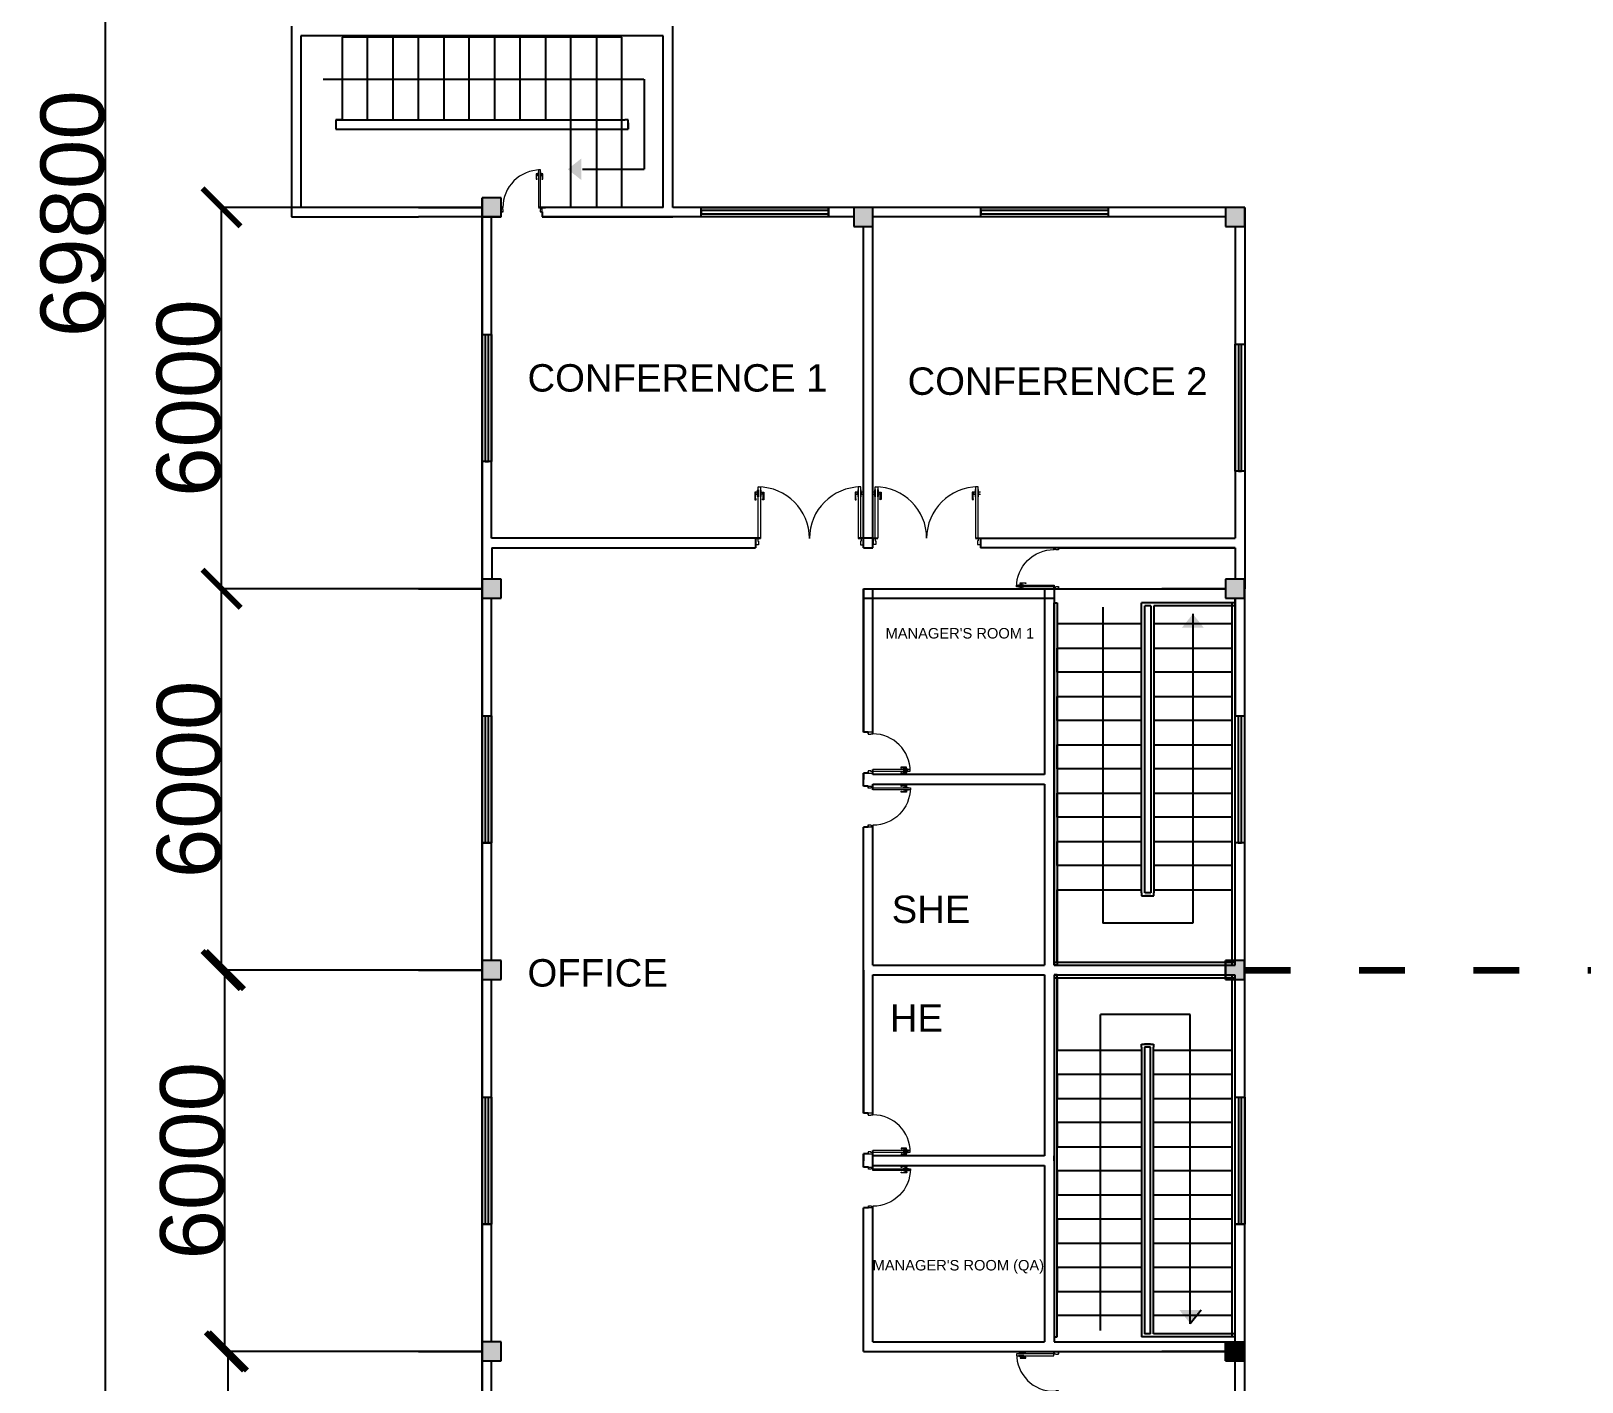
# Model space of a CAD drawing. Header units: millimetres. Extents: x 3339 to 2017737, y 4955 to 2748989.
# Drawn here: x 1144607 to 1169011, y 1680048 to 1701304 of the extents above; entities that cross this region are included whole.
import ezdxf

# ---------------------------------------------------------------- set-up
doc = ezdxf.new("R2010")
doc.units = ezdxf.units.MM
doc.header["$LTSCALE"] = 30
doc.linetypes.add('ACAD_ISO03W100', pattern=[30, 12, -18])
for name, color, linetype, lineweight in [('A-DETL-GENF', 92, 'Continuous', 13), ('A-DOOR', 31, 'Continuous', 13), ('T-WAL', 4, 'Continuous', 5)]:
    doc.layers.add(name, color=color, linetype=linetype, lineweight=lineweight)
doc.styles.get("Standard").update_dxf_attribs({"font": 'arial.ttf'})
doc.dimstyles.new('ISO-25', dxfattribs={"dimtxt": 1000, "dimasz": 600, "dimexe": 1.25, "dimexo": 0.625, "dimtad": 1, "dimtxsty": 'Standard', "dimblk": 'ARCHTICK', "dimcen": 2.5, "dimclrd": 4, "dimadec": 0, "dimazin": 0, "dimtfac": 1, "dimtmove": 0, "dimatfit": 3, "dimfxl": 1, "dimarcsym": 0})

# ---------------------------------------------------------------- blocks, each defined once
blk = doc.blocks.new('D4')
at = {"layer": 'A-DETL-GENF'}
for p, q in [((-1072, -29), (-1072, -112)), ((-1052, -29), (-1072, -29)), ((-1060, -41), (-1072, -30)), ((-1072, -112), (-1060, -112)), ((-1059, -112), (-1072, -112)), ((-1072, -112), (-1072, -150)), ((-1072, -150), (-1059, -150)), ((-1060, -112), (-1060, -41)), ((-1060, -41), (-1052, -41)), ((-1059, -150), (-1059, -112)), ((-1059, -115), (-1059, -147)), ((-1027, -115), (-1059, -115)), ((-1059, -147), (-1027, -147)), ((-1052, -41), (-1052, -29)), ((-1021, -74), (-1027, -80)), ((-1027, -80), (-1027, -182)), ((-1027, -147), (-1027, -115)), ((-1027, -182), (-1021, -188)), ((-1021, -188), (-1021, -74)), ((-974, -80), (-981, -74)), ((-981, -74), (-981, -188)), ((-981, -188), (-974, -182)), ((-974, -182), (-974, -80)), ((-943, -115), (-974, -115)), ((-974, -115), (-974, -147)), ((-974, -147), (-943, -147)), ((-930, -29), (-949, -29)), ((-949, -29), (-949, -41)), ((-949, -41), (-941, -41)), ((-943, -112), (-943, -150)), ((-930, -112), (-943, -112)), ((-943, -147), (-943, -115)), ((-943, -150), (-930, -150)), ((-941, -41), (-930, -30)), ((-941, -41), (-941, -112)), ((-941, -112), (-930, -112)), ((-930, -112), (-930, -29)), ((-930, -150), (-930, -112))]:
    blk.add_line(p, q, dxfattribs=at)
at = {"layer": 'A-DOOR', "lineweight": 18}
for p, q in [((-1059, 683), (-1024, 683)), ((-1014, 683), (-1059, 683)), ((-1059, 683), (-1059, 583)), ((-1014, 626), (-1014, 683)), ((-169, 683), (-214, 683)), ((-214, 683), (-214, 626)), ((-204, 683), (-169, 683)), ((-169, 583), (-169, 683)), ((-1059, 583), (-1024, 583)), ((-1024, 583), (-1024, 626)), ((-1024, 626), (-1014, 626)), ((-981, 583), (-1021, 583)), ((-1021, 583), (-1021, -231)), ((-981, -231), (-981, 583)), ((-214, 626), (-204, 626)), ((-204, 626), (-204, 583)), ((-204, 583), (-169, 583)), ((-1021, -231), (-981, -231))]:
    blk.add_line(p, q, dxfattribs=at)
at = {"layer": 'A-DOOR'}
blk.add_arc((-1021, 583), 814, 270, 0, dxfattribs=at)
blk = doc.blocks.new('_ArchTick')
at = {"color": 0, "linetype": 'ByBlock', "const_width": 0.15}
blk.add_lwpolyline([(-0.5, -0.5), (0.5, 0.5)], dxfattribs=at)
blk = doc.blocks.new('*D291')
at = {"color": 0, "lineweight": -2, "transparency": 16777216}
for p, q in [((1151703, 1733329), (1145774, 1733329)), ((1151703, 1663529), (1145774, 1663529))]:
    blk.add_line(p, q, dxfattribs=at)
at = {"color": 4, "lineweight": -2, "transparency": 16777216}
blk.add_line((1145775, 1733329), (1145775, 1663529), dxfattribs=at)
at = {"layer": 'Defpoints', "color": 0, "transparency": 16777216}
for p in [(1151704, 1733329), (1145775, 1663529), (1151704, 1663529)]:
    blk.add_point(p, dxfattribs=at)
at = {"color": 4, "lineweight": -2, "transparency": 16777216, "xscale": 600, "yscale": 600, "zscale": 600}
for p, rotation in [((1145775, 1733329), 90), ((1145775, 1663529), 270)]:
    blk.add_blockref('_ArchTick', p, dxfattribs=dict(at, rotation=rotation))
at = {"color": 0, "transparency": 16777216, "insert": (1145264, 1698429), "char_height": 1000, "attachment_point": 5, "rotation": 90}
blk.add_mtext('69800', dxfattribs=at)
blk = doc.blocks.new('*D319')
at = {"color": 0, "lineweight": -2, "transparency": 16777216}
for p, q in [((1150703, 1698529), (1147602, 1698529)), ((1150703, 1692529), (1147602, 1692529))]:
    blk.add_line(p, q, dxfattribs=at)
at = {"color": 4, "lineweight": -2, "transparency": 16777216}
blk.add_line((1147604, 1692529), (1147604, 1698529), dxfattribs=at)
at = {"layer": 'Defpoints', "color": 0, "transparency": 16777216}
for p in [(1147604, 1698529), (1150704, 1698529), (1150704, 1692529)]:
    blk.add_point(p, dxfattribs=at)
at = {"color": 4, "lineweight": -2, "transparency": 16777216, "xscale": 600, "yscale": 600, "zscale": 600}
for p, rotation in [((1147604, 1698529), 90), ((1147604, 1692529), 270)]:
    blk.add_blockref('_ArchTick', p, dxfattribs=dict(at, rotation=rotation))
at = {"color": 0, "transparency": 16777216, "insert": (1147092, 1695529), "char_height": 1000, "attachment_point": 5, "rotation": 90}
blk.add_mtext('6000', dxfattribs=at)
blk = doc.blocks.new('*D320')
at = {"color": 0, "lineweight": -2, "transparency": 16777216}
for p, q in [((1150703, 1692529), (1147606, 1692529)), ((1150703, 1686529), (1147606, 1686529))]:
    blk.add_line(p, q, dxfattribs=at)
at = {"color": 4, "lineweight": -2, "transparency": 16777216}
blk.add_line((1147607, 1686529), (1147607, 1692529), dxfattribs=at)
at = {"layer": 'Defpoints', "color": 0, "transparency": 16777216}
for p in [(1147607, 1692529), (1150704, 1692529), (1150704, 1686529)]:
    blk.add_point(p, dxfattribs=at)
at = {"color": 4, "lineweight": -2, "transparency": 16777216, "xscale": 600, "yscale": 600, "zscale": 600}
for p, rotation in [((1147607, 1692529), 90), ((1147607, 1686529), 270)]:
    blk.add_blockref('_ArchTick', p, dxfattribs=dict(at, rotation=rotation))
at = {"color": 0, "transparency": 16777216, "insert": (1147096, 1689529), "char_height": 1000, "attachment_point": 5, "rotation": 90}
blk.add_mtext('6000', dxfattribs=at)
blk = doc.blocks.new('*D321')
at = {"color": 0, "lineweight": -2, "transparency": 16777216}
for p, q in [((1150703, 1686529), (1147656, 1686529)), ((1150703, 1680529), (1147656, 1680529))]:
    blk.add_line(p, q, dxfattribs=at)
at = {"color": 4, "lineweight": -2, "transparency": 16777216}
blk.add_line((1147657, 1680529), (1147657, 1686529), dxfattribs=at)
at = {"layer": 'Defpoints', "color": 0, "transparency": 16777216}
for p in [(1147657, 1686529), (1150704, 1686529), (1150704, 1680529)]:
    blk.add_point(p, dxfattribs=at)
at = {"color": 4, "lineweight": -2, "transparency": 16777216, "xscale": 600, "yscale": 600, "zscale": 600}
for p, rotation in [((1147657, 1686529), 90), ((1147657, 1680529), 270)]:
    blk.add_blockref('_ArchTick', p, dxfattribs=dict(at, rotation=rotation))
at = {"color": 0, "transparency": 16777216, "insert": (1147146, 1683529), "char_height": 1000, "attachment_point": 5, "rotation": 90}
blk.add_mtext('6000', dxfattribs=at)
blk = doc.blocks.new('*D322')
at = {"color": 0, "lineweight": -2, "transparency": 16777216}
for p, q in [((1147657, 1680529), (1147709, 1680529)), ((1148703, 1674529), (1147706, 1674529))]:
    blk.add_line(p, q, dxfattribs=at)
at = {"color": 4, "lineweight": -2, "transparency": 16777216}
blk.add_line((1147707, 1674529), (1147707, 1680529), dxfattribs=at)
at = {"layer": 'Defpoints', "color": 0, "transparency": 16777216}
for p in [(1147656, 1680529), (1147707, 1680529), (1148704, 1674529)]:
    blk.add_point(p, dxfattribs=at)
at = {"color": 4, "lineweight": -2, "transparency": 16777216, "xscale": 600, "yscale": 600, "zscale": 600}
for p, rotation in [((1147707, 1680529), 90), ((1147707, 1674529), 270)]:
    blk.add_blockref('_ArchTick', p, dxfattribs=dict(at, rotation=rotation))
at = {"color": 0, "transparency": 16777216, "insert": (1147196, 1677529), "char_height": 1000, "attachment_point": 5, "rotation": 90}
blk.add_mtext('6000', dxfattribs=at)

msp = doc.modelspace()

# ---------------------------------------------------------------- hatches: boundary and pattern name
at = {"true_color": 0xcd2027}
h = msp.add_hatch(color=242, dxfattribs=at)
h.dxf.hatch_style = 1
h.paths.add_polyline_path([(1153101.092, 1699128.876), (1153052.521, 1699128.876), (1153266.235, 1699298.876), (1153266.235, 1699128.876)])
h.paths.add_polyline_path([(1153052.521, 1699128.876), (1153101.092, 1699128.876), (1153266.235, 1699128.876), (1153266.235, 1698958.876)])
at = {"true_color": 0xf8d731}
h = msp.add_hatch(color=40, dxfattribs=at)
h.dxf.hatch_style = 1
h.paths.add_polyline_path([(1152004.084, 1698678.947), (1151704.084, 1698678.947), (1151704.084, 1698528.947), (1151704.084, 1698378.947), (1152004.084, 1698378.947)])
h.paths.add_polyline_path([(1157854.084, 1698528.947), (1157704.084, 1698528.947), (1157554.084, 1698528.947), (1157554.084, 1698378.947), (1157554.084, 1698228.947), (1157854.084, 1698228.947)])
h.paths.add_polyline_path([(1163704.084, 1698528.947), (1163554.084, 1698528.947), (1163404.084, 1698528.947), (1163404.084, 1698378.947), (1163404.084, 1698228.947), (1163704.084, 1698228.947)])
h = msp.add_hatch(color=40, dxfattribs=at)
h.dxf.hatch_style = 1
h.paths.add_polyline_path([(1152004.084, 1692678.947), (1151704.084, 1692678.947), (1151704.084, 1692528.947), (1151704.084, 1692378.947), (1152004.084, 1692378.947)])
h.paths.add_polyline_path([(1152004.084, 1686678.947), (1151704.084, 1686678.947), (1151704.084, 1686528.947), (1151704.084, 1686378.947), (1152004.084, 1686378.947)])
h.paths.add_polyline_path([(1152004.084, 1680678.947), (1151704.084, 1680678.947), (1151704.084, 1680528.947), (1151704.084, 1680378.947), (1152004.084, 1680378.947)])
h.paths.add_polyline_path([(1152003.31, 1674599.524), (1152004.084, 1674678.947), (1151704.084, 1674678.947), (1151704.084, 1674528.947), (1151704.084, 1674378.947), (1152004.084, 1674378.947), (1152004.084, 1674527.183), (1152003.31, 1674527.183)])
h.paths.add_polyline_path([(1157854.084, 1674828.947), (1157554.084, 1674828.947), (1157554.084, 1674528.947), (1157854.084, 1674528.947)])
h.paths.add_polyline_path([(1163704.084, 1674828.947), (1163404.084, 1674828.947), (1163404.084, 1674528.947), (1163704.084, 1674528.947)])
h.paths.add_polyline_path([(1163701.875, 1686679.241), (1163401.875, 1686679.241), (1163401.875, 1686379.241), (1163701.875, 1686379.241)])
h.paths.add_polyline_path([(1163701.875, 1692679.241), (1163401.875, 1692679.241), (1163401.875, 1692529.241), (1163401.875, 1692379.241), (1163701.875, 1692379.241)])
h.paths.add_polyline_path([(1152004.084, 1668678.947), (1151704.084, 1668678.947), (1151704.084, 1668528.947), (1151704.084, 1668378.947), (1152004.084, 1668378.947)])
at = {"true_color": 0xcd2027}
h = msp.add_hatch(color=242, dxfattribs=at)
h.dxf.hatch_style = 1
h.paths.add_polyline_path([(1162888.341, 1692083.107), (1162888.341, 1692131.678), (1163058.341, 1691917.964), (1162888.341, 1691917.964)])
h.paths.add_polyline_path([(1162888.341, 1692131.678), (1162888.341, 1692083.107), (1162888.341, 1691917.964), (1162718.341, 1691917.964)])
h = msp.add_hatch(color=242, dxfattribs=at)
h.dxf.hatch_style = 1
h.paths.add_polyline_path([(1162848.341, 1681013.298), (1162848.341, 1680964.727), (1163018.341, 1681178.441), (1162848.341, 1681178.441)])
h.paths.add_polyline_path([(1162848.341, 1680964.727), (1162848.341, 1681013.298), (1162848.341, 1681178.441), (1162678.341, 1681178.441)])
at = {"true_color": 0xf8d731}
h = msp.add_hatch(color=40, dxfattribs=at)
h.dxf.hatch_style = 1
h.paths.add_polyline_path([(1163701.875, 1680678.947), (1163401.875, 1680678.947), (1163401.875, 1680528.947), (1163401.875, 1680379.241), (1163701.875, 1680379.241)])

# ---------------------------------------------------------------- linework, layer by layer
for p, q in [((1148704.084, 1701378.947), (1148704.084, 1698378.947)), ((1154554.084, 1701228.947), (1148854.084, 1701228.947)), ((1148854.084, 1701228.947), (1148854.084, 1698528.947)), ((1154554.084, 1698528.947), (1154554.084, 1701228.947)), ((1154704.084, 1698528.947), (1154704.084, 1701378.947)), ((1150704.084, 1698528.947), (1148854.084, 1698528.947)), ((1151704.084, 1698528.947), (1150704.084, 1698528.947)), ((1150704.084, 1698528.947), (1151704.084, 1698528.947)), ((1151704.084, 1698678.947), (1151704.084, 1674378.947)), ((1151704.084, 1698678.947), (1151704.084, 1674378.947)), ((1151704.084, 1698528.947), (1151704.084, 1698678.947)), ((1152004.084, 1698678.947), (1151704.084, 1698678.947)), ((1151704.084, 1692528.947), (1151704.084, 1698528.947)), ((1151704.084, 1692678.947), (1151704.084, 1698528.947)), ((1151704.084, 1698528.947), (1151704.084, 1698378.947)), ((1151704.084, 1698528.947), (1151704.084, 1696528.947)), ((1152004.084, 1698378.947), (1152004.084, 1698678.947)), ((1152004.084, 1698528.947), (1152032.194, 1698528.947)), ((1152032.194, 1698528.947), (1152004.084, 1698528.947)), ((1152592.11, 1698528.947), (1152704.084, 1698528.947)), ((1154554.084, 1698528.947), (1152592.11, 1698528.947)), ((1163704.084, 1698528.947), (1154704.084, 1698528.947)), ((1157154.084, 1698378.947), (1157154.084, 1698528.947)), ((1157554.084, 1698528.947), (1157554.084, 1698228.947)), ((1157854.084, 1698528.947), (1157554.084, 1698528.947)), ((1157554.084, 1698528.947), (1157554.084, 1698378.947)), ((1157854.084, 1698528.947), (1157704.084, 1698528.947)), ((1157854.084, 1698228.947), (1157854.084, 1698528.947)), ((1157854.084, 1698378.947), (1157854.084, 1698528.947)), ((1163404.084, 1698528.947), (1161554.084, 1698528.947)), ((1161554.084, 1698528.947), (1161554.084, 1698378.947)), ((1163404.084, 1698528.947), (1163404.084, 1698228.947)), ((1163704.084, 1698528.947), (1163404.084, 1698528.947)), ((1163404.084, 1698528.947), (1163404.084, 1698378.947)), ((1163704.084, 1698528.947), (1163554.084, 1698528.947)), ((1163704.084, 1698528.947), (1163704.084, 1692528.947)), ((1163704.084, 1698228.947), (1163704.084, 1698528.947)), ((1163704.084, 1698378.947), (1163704.084, 1698528.947)), ((1148704.084, 1698378.947), (1150704.084, 1698378.947)), ((1152004.084, 1698378.947), (1150704.084, 1698378.947)), ((1151704.084, 1698378.947), (1152004.084, 1698378.947)), ((1151704.084, 1698378.947), (1152004.084, 1698378.947)), ((1151854.084, 1693323.32), (1151854.084, 1698378.947)), ((1152648.536, 1698456.606), (1152648.536, 1698378.947)), ((1157554.084, 1698378.947), (1152648.536, 1698378.947)), ((1152648.536, 1698378.947), (1154704.084, 1698378.947)), ((1157554.084, 1698378.947), (1157154.084, 1698378.947)), ((1157554.084, 1698228.947), (1157854.084, 1698228.947)), ((1157704.084, 1693173.323), (1157704.084, 1698228.947)), ((1163404.084, 1698378.947), (1157854.084, 1698378.947)), ((1157854.084, 1693173.32), (1157854.084, 1698378.947)), ((1163404.084, 1698228.947), (1163704.084, 1698228.947)), ((1163554.084, 1698228.947), (1163554.084, 1693323.32)), ((1163554.084, 1698228.947), (1163554.084, 1696378.947)), ((1151704.084, 1696528.947), (1151854.084, 1696528.947)), ((1151854.084, 1696528.947), (1151854.084, 1694528.947)), ((1163554.084, 1696378.947), (1163704.084, 1696378.947)), ((1151854.084, 1694528.947), (1151704.084, 1694528.947)), ((1156086.675, 1693323.32), (1151854.084, 1693323.32)), ((1151860.198, 1693173.445), (1156009.215, 1693173.359)), ((1151860.198, 1693173.445), (1151860.198, 1692678.947)), ((1156009.215, 1693321.251), (1156009.215, 1693221.945)), ((1156009.215, 1693221.945), (1156009.215, 1693173.359)), ((1156046.952, 1693322.813), (1156086.675, 1693322.813)), ((1156855.31, 1693323.32), (1156855.305, 1693323.32)), ((1156855.306, 1693322.813), (1156855.309, 1693322.813)), ((1157854.084, 1693323.32), (1157623.94, 1693323.32)), ((1157623.94, 1693322.813), (1157663.663, 1693322.813)), ((1157701.399, 1693321.251), (1157701.399, 1693221.945)), ((1157704.084, 1693173.323), (1157854.084, 1693173.32)), ((1157853.651, 1693322.862), (1157853.651, 1693223.555)), ((1157854.084, 1693173.32), (1157854.084, 1693323.32)), ((1157854.084, 1693323.32), (1157931.11, 1693323.32)), ((1157891.388, 1693324.423), (1157931.11, 1693324.423)), ((1158699.742, 1693324.423), (1158699.745, 1693324.423)), ((1159468.376, 1693324.423), (1159508.099, 1693324.423)), ((1159468.376, 1693323.32), (1163554.084, 1693323.32)), ((1159545.835, 1693322.862), (1159545.835, 1693223.555)), ((1159545.835, 1693223.555), (1159545.835, 1693173.32)), ((1163554.084, 1693173.32), (1159545.835, 1693173.32)), ((1160704.084, 1693148.001), (1160704.084, 1693173.32)), ((1160775.994, 1693173.32), (1163554.084, 1693173.32)), ((1163554.084, 1693173.32), (1163554.084, 1692679.241)), ((1163554.084, 1693173.32), (1163554.084, 1692679.241)), ((1152004.084, 1692678.947), (1151704.084, 1692678.947)), ((1152004.084, 1692378.947), (1152004.084, 1692678.947)), ((1163701.875, 1692679.241), (1163401.875, 1692679.241)), ((1163401.875, 1692679.241), (1163401.875, 1692529.241)), ((1163701.875, 1692379.241), (1163701.875, 1692679.241)), ((1151704.084, 1692528.947), (1150704.084, 1692528.947)), ((1150704.084, 1692528.947), (1151704.084, 1692528.947)), ((1151704.084, 1686528.947), (1151704.084, 1692528.947)), ((1151704.084, 1686378.947), (1151704.084, 1692528.947)), ((1151704.084, 1692528.947), (1151704.084, 1692378.947)), ((1151704.084, 1692378.947), (1152004.084, 1692378.947)), ((1151854.084, 1686678.947), (1151854.084, 1692378.947)), ((1157704.084, 1692528.947), (1163401.875, 1692528.947)), ((1157704.084, 1690272.665), (1157704.084, 1692528.947)), ((1157704.084, 1692528.947), (1160704.084, 1692528.947)), ((1157704.084, 1692528.947), (1157704.084, 1690272.665)), ((1157704.084, 1692378.947), (1160704.084, 1692378.947)), ((1157854.084, 1690245.174), (1157854.084, 1692528.947)), ((1160554.084, 1692528.947), (1160554.084, 1689603.947)), ((1160704.084, 1692528.947), (1160704.084, 1692554.808)), ((1160704.084, 1692528.947), (1160704.084, 1686603.947)), ((1163401.875, 1692529.241), (1162401.875, 1692529.241)), ((1162401.875, 1692529.241), (1163401.875, 1692529.241)), ((1163401.875, 1692529.241), (1163401.875, 1692379.241)), ((1163401.875, 1692379.241), (1163701.875, 1692379.241)), ((1163551.875, 1686679.241), (1163551.875, 1692379.241)), ((1163551.875, 1692379.241), (1163551.875, 1690529.241)), ((1163554.084, 1686679.241), (1163554.084, 1692379.241)), ((1163701.875, 1692529.241), (1163704.084, 1692529.241)), ((1163704.084, 1692529.241), (1163701.875, 1692529.241)), ((1163701.875, 1692528.947), (1163704.084, 1692528.947)), ((1163704.084, 1674528.947), (1163704.084, 1692528.947)), ((1163551.875, 1690529.241), (1163701.875, 1690529.241)), ((1157780.226, 1690272.665), (1157704.084, 1690272.665)), ((1157854.084, 1689603.947), (1157854.084, 1689685.26)), ((1157704.084, 1689423.353), (1157704.084, 1689628.834)), ((1157704.084, 1689628.834), (1157704.084, 1689528.947)), ((1157780.226, 1689628.834), (1157704.084, 1689628.834)), ((1160554.084, 1689603.947), (1157854.084, 1689603.947)), ((1157854.084, 1689366.928), (1157854.084, 1689453.947)), ((1157854.084, 1689453.947), (1160554.084, 1689453.947)), ((1160554.084, 1689453.947), (1160554.084, 1686603.947)), ((1157781.743, 1689423.353), (1157704.084, 1689423.353)), ((1157704.084, 1684278.944), (1157704.084, 1688779.522)), ((1157781.743, 1688779.522), (1157704.084, 1688779.522)), ((1157854.084, 1686603.947), (1157854.084, 1688807.012)), ((1151704.084, 1686528.947), (1151704.084, 1688528.947)), ((1151704.084, 1688528.947), (1151854.084, 1688528.947)), ((1151704.084, 1686528.947), (1150704.084, 1686528.947)), ((1150704.084, 1686528.947), (1151704.084, 1686528.947)), ((1152004.084, 1686678.947), (1151704.084, 1686678.947)), ((1151704.084, 1686678.947), (1151704.084, 1686378.947)), ((1151704.084, 1680528.947), (1151704.084, 1686528.947)), ((1151704.084, 1680378.947), (1151704.084, 1686528.947)), ((1151704.084, 1686528.947), (1151704.084, 1686378.947)), ((1152004.084, 1686378.947), (1152004.084, 1686678.947)), ((1157704.084, 1686528.947), (1157704.084, 1684278.944)), ((1157854.084, 1686603.947), (1160554.084, 1686603.947)), ((1160704.084, 1686603.947), (1163401.875, 1686603.947)), ((1163401.875, 1686529.241), (1163401.875, 1686679.241)), ((1163701.875, 1686679.241), (1163401.875, 1686679.241)), ((1163401.875, 1686679.241), (1163401.875, 1686379.241)), ((1163401.875, 1686379.241), (1163401.875, 1686679.241)), ((1163401.875, 1686529.241), (1163401.875, 1686379.241)), ((1163701.875, 1686379.241), (1163701.875, 1686679.241)), ((1163701.875, 1686529.241), (1163704.084, 1686529.241)), ((1163704.084, 1686529.241), (1163701.875, 1686529.241)), ((1163701.875, 1686528.947), (1163704.084, 1686528.947)), ((1151704.084, 1686378.947), (1152004.084, 1686378.947)), ((1151854.084, 1680678.947), (1151854.084, 1686378.947)), ((1157854.084, 1686453.947), (1160554.084, 1686453.947)), ((1157854.084, 1684251.454), (1157854.084, 1686453.947)), ((1160554.084, 1686453.947), (1160554.084, 1683603.947)), ((1160704.084, 1686453.947), (1163401.875, 1686453.947)), ((1160704.084, 1686453.947), (1160704.084, 1680678.947)), ((1163401.875, 1686379.241), (1163701.875, 1686379.241)), ((1163551.875, 1680678.947), (1163551.875, 1686379.241)), ((1163554.084, 1680678.947), (1163554.084, 1686379.241)), ((1157781.518, 1684278.944), (1157704.084, 1684278.944)), ((1157704.084, 1683429.632), (1157704.084, 1683635.112)), ((1157704.084, 1683635.112), (1157704.084, 1683528.947)), ((1157781.518, 1683635.112), (1157704.084, 1683635.112)), ((1157854.084, 1683404.312), (1157854.084, 1683691.538)), ((1160554.084, 1683603.947), (1157854.084, 1683603.947)), ((1160704.084, 1683528.947), (1160704.084, 1683603.947)), ((1157783.034, 1683429.632), (1157704.084, 1683429.632)), ((1157849.73, 1683528.947), (1157854.084, 1683528.947)), ((1157854.084, 1683454.199), (1160554.084, 1683454.199)), ((1160554.084, 1683454.199), (1160554.084, 1680678.947)), ((1157704.084, 1680528.947), (1157704.084, 1682785.8)), ((1157783.034, 1682785.8), (1157704.084, 1682785.8)), ((1157854.084, 1680678.947), (1157854.084, 1682811.12)), ((1151704.084, 1680528.947), (1151704.084, 1682528.947)), ((1151704.084, 1682528.947), (1151854.084, 1682528.947)), ((1163554.084, 1680679.241), (1163554.084, 1682529.241)), ((1163554.084, 1682529.241), (1163704.084, 1682529.241)), ((1152004.084, 1680678.947), (1151704.084, 1680678.947)), ((1151704.084, 1680678.947), (1151704.084, 1680378.947)), ((1152004.084, 1680378.947), (1152004.084, 1680678.947)), ((1157854.084, 1680678.947), (1160554.084, 1680678.947)), ((1160704.084, 1680678.947), (1163704.084, 1680678.947)), ((1163401.875, 1680678.947), (1163401.875, 1680679.241)), ((1163401.875, 1680679.241), (1163401.875, 1680678.947)), ((1163401.875, 1680678.947), (1163401.875, 1680679.241)), ((1163401.875, 1680528.947), (1163401.875, 1680678.947)), ((1163554.084, 1680679.241), (1163551.875, 1680679.241)), ((1163701.875, 1680379.241), (1163701.875, 1680679.241)), ((1151704.084, 1680528.947), (1150704.084, 1680528.947)), ((1150704.084, 1680528.947), (1151704.084, 1680528.947)), ((1151704.084, 1674528.947), (1151704.084, 1680528.947)), ((1151704.084, 1674378.947), (1151704.084, 1680528.947)), ((1151704.084, 1680528.947), (1151704.084, 1680378.947)), ((1157704.084, 1680528.947), (1163401.875, 1680528.947)), ((1160704.084, 1680491.86), (1160704.084, 1680528.947)), ((1163401.875, 1680529.241), (1162401.875, 1680529.241)), ((1162401.875, 1680529.241), (1163401.875, 1680529.241)), ((1163401.875, 1680529.241), (1163401.875, 1680379.241)), ((1163401.875, 1680529.241), (1163401.875, 1680379.241)), ((1163401.875, 1680379.241), (1163401.875, 1680529.241)), ((1163701.875, 1680529.241), (1163704.084, 1680529.241)), ((1163704.084, 1680529.241), (1163701.875, 1680529.241)), ((1163701.875, 1680528.947), (1163704.084, 1680528.947)), ((1151704.084, 1680378.947), (1152004.084, 1680378.947)), ((1151854.084, 1674678.947), (1151854.084, 1680378.947)), ((1163401.875, 1680379.241), (1163701.875, 1680379.241)), ((1163554.084, 1674828.947), (1163554.084, 1680379.241)), ((1163701.875, 1680379.241), (1163701.875, 1678529.241))]:
    msp.add_line(p, q)
at = {"color": 242, "true_color": 0xcd2027}
for p, q in [((1153902.521, 1701208.876), (1149502.521, 1701208.876)), ((1149902.521, 1701208.876), (1149502.521, 1701208.876)), ((1149502.521, 1701208.876), (1149502.521, 1699908.876)), ((1149902.521, 1699908.876), (1149902.521, 1701208.876)), ((1150702.521, 1701208.876), (1150302.521, 1701208.876)), ((1150302.521, 1701208.876), (1150302.521, 1699908.876)), ((1150702.521, 1699908.876), (1150702.521, 1701208.876)), ((1151502.521, 1701208.876), (1151102.521, 1701208.876)), ((1151102.521, 1701208.876), (1151102.521, 1699908.876)), ((1151502.521, 1699908.876), (1151502.521, 1701208.876)), ((1152302.521, 1701208.876), (1151902.521, 1701208.876)), ((1151902.521, 1701208.876), (1151902.521, 1699908.876)), ((1152302.521, 1699908.876), (1152302.521, 1701208.876)), ((1153102.521, 1701208.876), (1152702.521, 1701208.876)), ((1152702.521, 1701208.876), (1152702.521, 1699908.876)), ((1153102.521, 1698528.876), (1153102.521, 1701208.876)), ((1153902.521, 1701208.876), (1153502.521, 1701208.876)), ((1153502.521, 1701208.876), (1153502.521, 1698528.876)), ((1153902.521, 1698528.876), (1153902.521, 1701208.876)), ((1149202.521, 1700548.876), (1154251.574, 1700548.876)), ((1154252.521, 1700544.696), (1154252.521, 1699128.876)), ((1149402.521, 1699908.876), (1153952.521, 1699908.876)), ((1149502.521, 1699908.876), (1149402.521, 1699908.876)), ((1149402.521, 1699908.876), (1149402.521, 1699758.876)), ((1149402.521, 1699908.876), (1149402.521, 1699758.876)), ((1149402.521, 1699758.876), (1154002.521, 1699758.876)), ((1154002.521, 1699908.876), (1153952.521, 1699908.876)), ((1154002.521, 1699858.876), (1154002.521, 1699908.876)), ((1154002.521, 1699858.876), (1154002.521, 1699758.876)), ((1154002.521, 1699758.876), (1154002.521, 1699858.876)), ((1153282.521, 1699128.876), (1154254.784, 1699128.876)), ((1160704.084, 1686603.947), (1160704.084, 1692308.076)), ((1160704.084, 1692308.076), (1160751.618, 1692308.076)), ((1160704.084, 1686603.947), (1160704.084, 1692308.076)), ((1160751.618, 1692308.076), (1160751.618, 1686603.947)), ((1161472.521, 1692237.528), (1161472.521, 1687348.475)), ((1163556.148, 1692308.076), (1162082.581, 1692308.076)), ((1162082.581, 1687744.773), (1162082.581, 1692308.076)), ((1162225.185, 1692260.541), (1162130.116, 1692260.541)), ((1162130.116, 1687744.773), (1162130.116, 1692260.541)), ((1162225.185, 1692260.541), (1162225.185, 1687744.773)), ((1163556.148, 1692260.541), (1162272.719, 1692260.541)), ((1162272.719, 1692260.541), (1162272.719, 1687744.773)), ((1162888.341, 1692131.678), (1162888.341, 1687268.876)), ((1163508.614, 1686603.947), (1163508.614, 1692308.076)), ((1163556.148, 1686603.947), (1163556.148, 1692308.076)), ((1162082.581, 1691975.335), (1160751.618, 1691975.335)), ((1163508.614, 1691975.335), (1162272.719, 1691975.335)), ((1163508.614, 1691595.06), (1163508.614, 1691975.335)), ((1160751.618, 1691214.784), (1160751.618, 1691595.06)), ((1160751.618, 1691595.06), (1162082.581, 1691595.06)), ((1162272.719, 1691595.06), (1163508.614, 1691595.06)), ((1162082.581, 1691214.784), (1160751.618, 1691214.784)), ((1163508.614, 1691214.784), (1162272.719, 1691214.784)), ((1163508.614, 1690834.509), (1163508.614, 1691214.784)), ((1160751.618, 1690454.234), (1160751.618, 1690834.509)), ((1160751.618, 1690834.509), (1162082.581, 1690834.509)), ((1162272.719, 1690834.509), (1163508.614, 1690834.509)), ((1162082.581, 1690454.234), (1160751.618, 1690454.234)), ((1163508.614, 1690454.234), (1162272.719, 1690454.234)), ((1163508.614, 1690073.959), (1163508.614, 1690454.234)), ((1160751.618, 1689693.683), (1160751.618, 1690073.959)), ((1160751.618, 1690073.959), (1162082.581, 1690073.959)), ((1162272.719, 1690073.959), (1163508.614, 1690073.959)), ((1162082.581, 1689693.683), (1160751.618, 1689693.683)), ((1163508.614, 1689693.683), (1162272.719, 1689693.683)), ((1163508.614, 1689313.408), (1163508.614, 1689693.683)), ((1160751.618, 1688933.133), (1160751.618, 1689313.408)), ((1160751.618, 1689313.408), (1162082.581, 1689313.408)), ((1162272.719, 1689313.408), (1163508.614, 1689313.408)), ((1162082.581, 1688933.133), (1160751.618, 1688933.133)), ((1163508.614, 1688933.133), (1162272.719, 1688933.133)), ((1163508.614, 1688552.857), (1163508.614, 1688933.133)), ((1160751.618, 1688172.582), (1160751.618, 1688552.857)), ((1160751.618, 1688552.857), (1162082.581, 1688552.857)), ((1162272.719, 1688552.857), (1163508.614, 1688552.857)), ((1162082.581, 1688172.582), (1160751.618, 1688172.582)), ((1163508.614, 1688172.582), (1162272.719, 1688172.582)), ((1163508.614, 1687792.307), (1163508.614, 1688172.582)), ((1160751.618, 1686651.481), (1160751.618, 1687792.307)), ((1160751.618, 1687792.307), (1162082.581, 1687792.307)), ((1162082.581, 1687744.773), (1162082.581, 1687697.238)), ((1162225.185, 1687744.773), (1162130.116, 1687744.773)), ((1162272.719, 1687792.307), (1163508.614, 1687792.307)), ((1162272.719, 1687697.238), (1162272.719, 1687744.773)), ((1162082.581, 1687697.238), (1162130.116, 1687697.238)), ((1162225.185, 1687697.238), (1162130.116, 1687697.238)), ((1162130.116, 1687697.238), (1162225.185, 1687697.238)), ((1162225.185, 1687697.238), (1162272.719, 1687697.238)), ((1161472.521, 1687348.475), (1161472.521, 1687268.876)), ((1162888.341, 1687268.876), (1161472.521, 1687268.876)), ((1160704.084, 1686651.481), (1163556.148, 1686651.481)), ((1160751.618, 1686603.947), (1160704.084, 1686603.947)), ((1160704.084, 1686603.947), (1163556.148, 1686603.947)), ((1160704.084, 1686453.947), (1160704.084, 1680760.09)), ((1160751.532, 1686453.947), (1160704.084, 1686453.947)), ((1160704.084, 1686453.947), (1160704.084, 1680760.09)), ((1160704.084, 1686453.947), (1163551.012, 1686453.947)), ((1160704.084, 1686406.498), (1163551.012, 1686406.498)), ((1160751.532, 1680760.09), (1160751.532, 1686453.947)), ((1160751.532, 1686406.498), (1160751.532, 1685267.727)), ((1163503.563, 1686453.947), (1163503.563, 1680760.09)), ((1163551.012, 1686453.947), (1163551.012, 1680760.09)), ((1162848.341, 1685827.528), (1161432.521, 1685827.528)), ((1161432.521, 1685747.93), (1161432.521, 1685827.528)), ((1162848.341, 1680964.727), (1162848.341, 1685827.528)), ((1161432.521, 1680858.876), (1161432.521, 1685747.93)), ((1162080.099, 1685315.176), (1162080.099, 1685362.624)), ((1162080.099, 1685362.624), (1162127.548, 1685362.624)), ((1162080.099, 1685315.176), (1162080.099, 1680760.09)), ((1162222.445, 1685362.624), (1162127.548, 1685362.624)), ((1162127.548, 1685362.624), (1162222.445, 1685362.624)), ((1162222.445, 1685315.176), (1162127.548, 1685315.176)), ((1162127.548, 1685315.176), (1162127.548, 1680807.539)), ((1162222.445, 1685362.624), (1162269.894, 1685362.624)), ((1162222.445, 1680807.539), (1162222.445, 1685315.176)), ((1162269.894, 1685362.624), (1162269.894, 1685315.176)), ((1162269.894, 1680807.539), (1162269.894, 1685315.176)), ((1160751.532, 1685267.727), (1162080.099, 1685267.727)), ((1162269.894, 1685267.727), (1163503.563, 1685267.727)), ((1163503.563, 1685267.727), (1163503.563, 1684888.136)), ((1162080.099, 1684888.136), (1160751.532, 1684888.136)), ((1160751.532, 1684888.136), (1160751.532, 1684508.546)), ((1163503.563, 1684888.136), (1162269.894, 1684888.136)), ((1160751.532, 1684508.546), (1162080.099, 1684508.546)), ((1162269.894, 1684508.546), (1163503.563, 1684508.546)), ((1163503.563, 1684508.546), (1163503.563, 1684128.955)), ((1162080.099, 1684128.955), (1160751.532, 1684128.955)), ((1160751.532, 1684128.955), (1160751.532, 1683749.365)), ((1163503.563, 1684128.955), (1162269.894, 1684128.955)), ((1160751.532, 1683749.365), (1162080.099, 1683749.365)), ((1162269.894, 1683749.365), (1163503.563, 1683749.365)), ((1163503.563, 1683749.365), (1163503.563, 1683369.775)), ((1162080.099, 1683369.775), (1160751.532, 1683369.775)), ((1160751.532, 1683369.775), (1160751.532, 1682990.184)), ((1163503.563, 1683369.775), (1162269.894, 1683369.775)), ((1160751.532, 1682990.184), (1162080.099, 1682990.184)), ((1162269.894, 1682990.184), (1163503.563, 1682990.184)), ((1163503.563, 1682990.184), (1163503.563, 1682610.594)), ((1162080.099, 1682610.594), (1160751.532, 1682610.594)), ((1160751.532, 1682610.594), (1160751.532, 1682231.003)), ((1163503.563, 1682610.594), (1162269.894, 1682610.594)), ((1160751.532, 1682231.003), (1162080.099, 1682231.003)), ((1162269.894, 1682231.003), (1163503.563, 1682231.003)), ((1163503.563, 1682231.003), (1163503.563, 1681851.413)), ((1162080.099, 1681851.413), (1160751.532, 1681851.413)), ((1160751.532, 1681851.413), (1160751.532, 1681471.823)), ((1163503.563, 1681851.413), (1162269.894, 1681851.413)), ((1160751.532, 1681471.823), (1162080.099, 1681471.823)), ((1162269.894, 1681471.823), (1163503.563, 1681471.823)), ((1163503.563, 1681471.823), (1163503.563, 1681092.232)), ((1163018.341, 1681178.441), (1162848.341, 1680964.727)), ((1162080.099, 1681092.232), (1160751.532, 1681092.232)), ((1163503.563, 1681092.232), (1162269.894, 1681092.232)), ((1160704.084, 1680760.09), (1160751.532, 1680760.09)), ((1163551.012, 1680760.09), (1162080.099, 1680760.09)), ((1162222.445, 1680807.539), (1162127.548, 1680807.539)), ((1163551.012, 1680807.539), (1162269.894, 1680807.539))]:
    msp.add_line(p, q, dxfattribs=at)
at = {"color": 9, "true_color": 0xafd9aa}
for p, q in [((1155154.084, 1698378.947), (1155154.084, 1698528.947)), ((1155154.084, 1698528.947), (1157154.084, 1698528.947)), ((1157154.084, 1698478.947), (1155154.084, 1698478.947)), ((1155154.084, 1698478.947), (1155154.084, 1698428.947)), ((1157154.084, 1698528.947), (1157154.084, 1698378.947)), ((1157154.084, 1698528.947), (1157154.084, 1698478.947)), ((1159554.084, 1698378.947), (1159554.084, 1698528.947)), ((1159554.084, 1698528.947), (1161554.084, 1698528.947)), ((1161554.084, 1698478.947), (1159554.084, 1698478.947)), ((1159554.084, 1698478.947), (1159554.084, 1698428.947)), ((1161554.084, 1698528.947), (1161554.084, 1698378.947)), ((1161554.084, 1698528.947), (1161554.084, 1698478.947)), ((1155154.084, 1698428.947), (1157154.084, 1698428.947)), ((1156154.084, 1698378.947), (1155154.084, 1698378.947)), ((1157154.084, 1698378.947), (1156154.084, 1698378.947)), ((1159554.084, 1698428.947), (1161554.084, 1698428.947)), ((1160554.084, 1698378.947), (1159554.084, 1698378.947)), ((1161554.084, 1698378.947), (1160554.084, 1698378.947)), ((1151704.084, 1696528.947), (1151854.084, 1696528.947)), ((1151704.084, 1694528.947), (1151704.084, 1696528.947)), ((1151704.084, 1696528.947), (1151754.084, 1696528.947)), ((1151754.084, 1696528.947), (1151754.084, 1694528.947)), ((1151804.084, 1694528.947), (1151804.084, 1696528.947)), ((1151854.084, 1696528.947), (1151854.084, 1695528.947)), ((1163554.084, 1696378.947), (1163704.084, 1696378.947)), ((1163554.084, 1694378.947), (1163554.084, 1696378.947)), ((1163554.084, 1696378.947), (1163604.084, 1696378.947)), ((1163604.084, 1696378.947), (1163604.084, 1694378.947)), ((1163654.084, 1694378.947), (1163654.084, 1696378.947)), ((1163704.084, 1696378.947), (1163704.084, 1695378.947)), ((1151854.084, 1695528.947), (1151854.084, 1694528.947)), ((1163704.084, 1695378.947), (1163704.084, 1694378.947)), ((1151854.084, 1694528.947), (1151704.084, 1694528.947)), ((1151754.084, 1694528.947), (1151804.084, 1694528.947)), ((1163704.084, 1694378.947), (1163554.084, 1694378.947)), ((1163604.084, 1694378.947), (1163654.084, 1694378.947)), ((1151704.084, 1690528.947), (1151854.084, 1690528.947)), ((1151704.084, 1688528.947), (1151704.084, 1690528.947)), ((1151704.084, 1690528.947), (1151754.084, 1690528.947)), ((1151754.084, 1690528.947), (1151754.084, 1688528.947)), ((1151804.084, 1688528.947), (1151804.084, 1690528.947)), ((1151854.084, 1690528.947), (1151854.084, 1689528.947)), ((1163551.875, 1690529.241), (1163701.875, 1690529.241)), ((1163551.875, 1688529.241), (1163551.875, 1690529.241)), ((1163551.875, 1690529.241), (1163601.875, 1690529.241)), ((1163601.875, 1690529.241), (1163601.875, 1688529.241)), ((1163651.875, 1688529.241), (1163651.875, 1690529.241)), ((1163701.875, 1690529.241), (1163701.875, 1689529.241)), ((1151854.084, 1689528.947), (1151854.084, 1688528.947)), ((1163701.875, 1689529.241), (1163701.875, 1688529.241)), ((1151854.084, 1688528.947), (1151704.084, 1688528.947)), ((1151754.084, 1688528.947), (1151804.084, 1688528.947)), ((1163701.875, 1688529.241), (1163551.875, 1688529.241)), ((1163601.875, 1688529.241), (1163651.875, 1688529.241)), ((1151704.084, 1684528.947), (1151854.084, 1684528.947)), ((1151704.084, 1682528.947), (1151704.084, 1684528.947)), ((1151704.084, 1684528.947), (1151754.084, 1684528.947)), ((1151754.084, 1684528.947), (1151754.084, 1682528.947)), ((1151804.084, 1682528.947), (1151804.084, 1684528.947)), ((1151854.084, 1684528.947), (1151854.084, 1683528.947)), ((1163554.084, 1684529.241), (1163704.084, 1684529.241)), ((1163554.084, 1682529.241), (1163554.084, 1684529.241)), ((1163554.084, 1684529.241), (1163604.084, 1684529.241)), ((1163604.084, 1684529.241), (1163604.084, 1682529.241)), ((1163654.084, 1682529.241), (1163654.084, 1684529.241)), ((1163704.084, 1684529.241), (1163704.084, 1683529.241)), ((1151854.084, 1683528.947), (1151854.084, 1682528.947)), ((1163704.084, 1683529.241), (1163704.084, 1682529.241)), ((1151854.084, 1682528.947), (1151704.084, 1682528.947)), ((1151754.084, 1682528.947), (1151804.084, 1682528.947)), ((1163704.084, 1682529.241), (1163554.084, 1682529.241)), ((1163604.084, 1682529.241), (1163654.084, 1682529.241))]:
    msp.add_line(p, q, dxfattribs=at)
at = {"linetype": 'ACAD_ISO03W100', "lineweight": 200, "ltscale": 2}
msp.add_line((1163704.084, 1686529.241), (1169554.084, 1686529.187), dxfattribs=at)
at = {"layer": 'A-DETL-GENF'}
for p, q in [((1156040.646, 1694080.748), (1156046.952, 1694087.054)), ((1156040.646, 1693979.853), (1156040.646, 1694080.748)), ((1156046.952, 1694087.054), (1156046.952, 1693973.547)), ((1156086.675, 1694087.054), (1156092.981, 1694080.748)), ((1156086.675, 1693973.547), (1156086.675, 1694087.054)), ((1156092.981, 1694080.748), (1156092.981, 1693979.853)), ((1157623.94, 1694087.054), (1157617.634, 1694080.748)), ((1157617.634, 1694080.748), (1157617.634, 1693979.853)), ((1157623.94, 1693973.547), (1157623.94, 1694087.054)), ((1157663.663, 1694087.054), (1157663.663, 1693973.547)), ((1157669.969, 1694080.748), (1157663.663, 1694087.054)), ((1157669.969, 1693979.853), (1157669.969, 1694080.748)), ((1157885.082, 1694082.358), (1157891.388, 1694088.664)), ((1157885.082, 1693981.463), (1157885.082, 1694082.358)), ((1157891.388, 1694088.664), (1157891.388, 1693975.157)), ((1157931.11, 1694088.664), (1157937.416, 1694082.358)), ((1157931.11, 1693975.157), (1157931.11, 1694088.664)), ((1157937.416, 1694082.358), (1157937.416, 1693981.463)), ((1159468.376, 1694088.664), (1159462.07, 1694082.358)), ((1159462.07, 1694082.358), (1159462.07, 1693981.463)), ((1159468.376, 1693975.157), (1159468.376, 1694088.664)), ((1159508.099, 1694088.664), (1159508.099, 1693975.157)), ((1159514.405, 1694082.358), (1159508.099, 1694088.664)), ((1159514.405, 1693981.463), (1159514.405, 1694082.358)), ((1156009.116, 1694049.218), (1155996.504, 1694049.218)), ((1155996.504, 1694049.218), (1155996.504, 1694011.382)), ((1156007.872, 1694011.382), (1155996.504, 1694011.382)), ((1155996.504, 1694011.382), (1155996.504, 1693929.547)), ((1155996.504, 1694011.382), (1156009.116, 1694011.382)), ((1156007.872, 1693941.319), (1155996.504, 1693929.951)), ((1155996.504, 1693929.547), (1156015.532, 1693929.547)), ((1156007.872, 1693941.319), (1156007.872, 1694011.382)), ((1156015.532, 1693941.319), (1156007.872, 1693941.319)), ((1156009.116, 1694011.382), (1156009.116, 1694049.218)), ((1156040.646, 1694046.065), (1156009.116, 1694046.065)), ((1156009.116, 1694046.065), (1156009.116, 1694014.535)), ((1156009.116, 1694014.535), (1156040.646, 1694014.535)), ((1156015.532, 1693929.547), (1156015.532, 1693941.319)), ((1156040.646, 1694046.065), (1156040.646, 1694014.535)), ((1156046.952, 1693973.547), (1156040.646, 1693979.853)), ((1156092.981, 1693979.853), (1156086.675, 1693973.547)), ((1156092.981, 1694014.535), (1156092.981, 1694046.065)), ((1156092.981, 1694046.065), (1156124.51, 1694046.065)), ((1156124.51, 1694014.535), (1156092.981, 1694014.535)), ((1156118.094, 1693929.547), (1156118.094, 1693941.319)), ((1156118.094, 1693941.319), (1156125.755, 1693941.319)), ((1156137.122, 1693929.547), (1156118.094, 1693929.547)), ((1156124.51, 1694011.382), (1156124.51, 1694049.218)), ((1156124.51, 1694049.218), (1156137.122, 1694049.218)), ((1156124.51, 1694046.065), (1156124.51, 1694014.535)), ((1156137.122, 1694011.382), (1156124.51, 1694011.382)), ((1156125.755, 1693941.319), (1156125.755, 1694011.382)), ((1156125.755, 1694011.382), (1156137.122, 1694011.382)), ((1156125.755, 1693941.319), (1156137.122, 1693929.951)), ((1156137.122, 1694049.218), (1156137.122, 1694011.382)), ((1156137.122, 1694011.382), (1156137.122, 1693929.547)), ((1157586.104, 1694049.218), (1157573.492, 1694049.218)), ((1157573.492, 1694049.218), (1157573.492, 1694011.382)), ((1157584.86, 1694011.382), (1157573.492, 1694011.382)), ((1157573.492, 1694011.382), (1157573.492, 1693929.547)), ((1157573.492, 1694011.382), (1157586.104, 1694011.382)), ((1157584.86, 1693941.319), (1157573.492, 1693929.951)), ((1157573.492, 1693929.547), (1157592.52, 1693929.547)), ((1157584.86, 1693941.319), (1157584.86, 1694011.382)), ((1157592.52, 1693941.319), (1157584.86, 1693941.319)), ((1157586.104, 1694011.382), (1157586.104, 1694049.218)), ((1157617.634, 1694046.065), (1157586.104, 1694046.065)), ((1157586.104, 1694046.065), (1157586.104, 1694014.535)), ((1157586.104, 1694014.535), (1157617.634, 1694014.535)), ((1157592.52, 1693929.547), (1157592.52, 1693941.319)), ((1157617.634, 1694014.535), (1157617.634, 1694046.065)), ((1157617.634, 1693979.853), (1157623.94, 1693973.547)), ((1157663.663, 1693973.547), (1157669.969, 1693979.853)), ((1157701.498, 1694046.065), (1157669.969, 1694046.065)), ((1157669.969, 1694046.065), (1157669.969, 1694014.535)), ((1157669.969, 1694014.535), (1157701.498, 1694014.535)), ((1157853.552, 1694050.828), (1157840.94, 1694050.828)), ((1157840.94, 1694050.828), (1157840.94, 1694012.993)), ((1157852.308, 1694012.993), (1157840.94, 1694012.993)), ((1157840.94, 1694012.993), (1157840.94, 1693931.157)), ((1157840.94, 1694012.993), (1157853.552, 1694012.993)), ((1157852.308, 1693942.929), (1157840.94, 1693931.561)), ((1157840.94, 1693931.157), (1157859.968, 1693931.157)), ((1157852.308, 1693942.929), (1157852.308, 1694012.993)), ((1157859.968, 1693942.929), (1157852.308, 1693942.929)), ((1157853.552, 1694012.993), (1157853.552, 1694050.828)), ((1157885.082, 1694047.675), (1157853.552, 1694047.675)), ((1157853.552, 1694047.675), (1157853.552, 1694016.146)), ((1157853.552, 1694016.146), (1157885.082, 1694016.146)), ((1157859.968, 1693931.157), (1157859.968, 1693942.929)), ((1157885.082, 1694047.675), (1157885.082, 1694016.146)), ((1157891.388, 1693975.157), (1157885.082, 1693981.463)), ((1157937.416, 1693981.463), (1157931.11, 1693975.157)), ((1157937.416, 1694016.146), (1157937.416, 1694047.675)), ((1157937.416, 1694047.675), (1157968.946, 1694047.675)), ((1157968.946, 1694016.146), (1157937.416, 1694016.146)), ((1157962.53, 1693931.157), (1157962.53, 1693942.929)), ((1157962.53, 1693942.929), (1157970.191, 1693942.929)), ((1157981.558, 1693931.157), (1157962.53, 1693931.157)), ((1157968.946, 1694012.993), (1157968.946, 1694050.828)), ((1157968.946, 1694050.828), (1157981.558, 1694050.828)), ((1157968.946, 1694047.675), (1157968.946, 1694016.146)), ((1157981.558, 1694012.993), (1157968.946, 1694012.993)), ((1157970.191, 1693942.929), (1157970.191, 1694012.993)), ((1157970.191, 1694012.993), (1157981.558, 1694012.993)), ((1157970.191, 1693942.929), (1157981.558, 1693931.561)), ((1157981.558, 1694050.828), (1157981.558, 1694012.993)), ((1157981.558, 1694012.993), (1157981.558, 1693931.157)), ((1159430.54, 1694050.828), (1159417.928, 1694050.828)), ((1159417.928, 1694050.828), (1159417.928, 1694012.993)), ((1159429.296, 1694012.993), (1159417.928, 1694012.993)), ((1159417.928, 1694012.993), (1159417.928, 1693931.157)), ((1159417.928, 1694012.993), (1159430.54, 1694012.993)), ((1159429.296, 1693942.929), (1159417.928, 1693931.561)), ((1159417.928, 1693931.157), (1159436.956, 1693931.157)), ((1159429.296, 1693942.929), (1159429.296, 1694012.993)), ((1159436.956, 1693942.929), (1159429.296, 1693942.929)), ((1159430.54, 1694012.993), (1159430.54, 1694050.828)), ((1159462.07, 1694047.675), (1159430.54, 1694047.675)), ((1159430.54, 1694047.675), (1159430.54, 1694016.146)), ((1159430.54, 1694016.146), (1159462.07, 1694016.146)), ((1159436.956, 1693931.157), (1159436.956, 1693942.929)), ((1159462.07, 1694016.146), (1159462.07, 1694047.675)), ((1159462.07, 1693981.463), (1159468.376, 1693975.157)), ((1159508.099, 1693975.157), (1159514.405, 1693981.463)), ((1159545.934, 1694047.675), (1159514.405, 1694047.675)), ((1159514.405, 1694047.675), (1159514.405, 1694016.146)), ((1159514.405, 1694016.146), (1159545.934, 1694016.146))]:
    msp.add_line(p, q, dxfattribs=at)
at = {"layer": 'A-DOOR', "lineweight": 18}
for p, q in [((1156046.952, 1693321.251), (1156046.952, 1694129.607)), ((1156046.952, 1694129.607), (1156086.675, 1694129.607)), ((1156086.675, 1694129.607), (1156086.675, 1693321.251)), ((1157663.663, 1694129.607), (1157623.94, 1694129.607)), ((1157623.94, 1694129.607), (1157623.94, 1693321.251)), ((1157663.663, 1693321.251), (1157663.663, 1694129.607)), ((1157891.388, 1693322.862), (1157891.388, 1694131.217)), ((1157891.388, 1694131.217), (1157931.11, 1694131.217)), ((1157931.11, 1694131.217), (1157931.11, 1693322.862)), ((1159508.099, 1694131.217), (1159468.376, 1694131.217)), ((1159468.376, 1694131.217), (1159468.376, 1693322.862)), ((1159508.099, 1693322.862), (1159508.099, 1694131.217)), ((1156009.215, 1693321.251), (1156043.973, 1693321.251)), ((1156053.903, 1693221.945), (1156009.215, 1693221.945)), ((1156043.973, 1693321.251), (1156043.973, 1693278.55)), ((1156043.973, 1693278.55), (1156053.903, 1693278.55)), ((1156086.675, 1693321.251), (1156046.952, 1693321.251)), ((1156053.903, 1693278.55), (1156053.903, 1693221.945)), ((1157623.94, 1693321.251), (1157663.663, 1693321.251)), ((1157666.642, 1693278.55), (1157656.711, 1693278.55)), ((1157656.711, 1693278.55), (1157656.711, 1693221.945)), ((1157656.711, 1693221.945), (1157701.399, 1693221.945)), ((1157701.399, 1693321.251), (1157666.642, 1693321.251)), ((1157666.642, 1693321.251), (1157666.642, 1693278.55)), ((1157853.651, 1693322.862), (1157888.409, 1693322.862)), ((1157898.339, 1693223.555), (1157853.651, 1693223.555)), ((1157888.409, 1693322.862), (1157888.409, 1693280.16)), ((1157888.409, 1693280.16), (1157898.339, 1693280.16)), ((1157931.11, 1693322.862), (1157891.388, 1693322.862)), ((1157898.339, 1693280.16), (1157898.339, 1693223.555)), ((1159468.376, 1693322.862), (1159508.099, 1693322.862)), ((1159511.078, 1693280.16), (1159501.147, 1693280.16)), ((1159501.147, 1693280.16), (1159501.147, 1693223.555)), ((1159501.147, 1693223.555), (1159545.835, 1693223.555)), ((1159545.835, 1693322.862), (1159511.078, 1693322.862)), ((1159511.078, 1693322.862), (1159511.078, 1693280.16))]:
    msp.add_line(p, q, dxfattribs=at)
at = {"layer": 'A-DOOR'}
for centre, start, end in [((1156046.952, 1693321.251), 0, 90), ((1157663.663, 1693321.251), 90, 180), ((1157891.388, 1693322.862), 0, 90), ((1159508.099, 1693322.862), 90, 180)]:
    msp.add_arc(centre, 808.355, start, end, dxfattribs=at)
at = {"layer": 'T-WAL', "linetype": 'ByBlock'}
for p, q in [((1156854.91, 1693346.598), (1156855.705, 1693346.598)), ((1158699.346, 1693348.208), (1158700.141, 1693348.208))]:
    msp.add_line(p, q, dxfattribs=at)

# ---------------------------------------------------------------- block references
at = {"layer": 'A-DOOR', "yscale": 0.7234058509916497, "zscale": 0.7234058509916497}
for p, xscale, rotation in [((1151882.591, 1698950.741), 0.7234058509916497, 180), ((1160281.859, 1693295.434), -0.7234058509916497, 270), ((1158274.361, 1690394.779), 0.7234058509916497, 90.00000000000001), ((1158275.878, 1688657.409), -0.7234058509916497, 90), ((1158275.653, 1684401.057), 0.7234058509916497, 90.00000000000001), ((1158277.169, 1682663.687), -0.7234058509916497, 90), ((1160280.905, 1679751.234), 0.7234058509916497, 270)]:
    msp.add_blockref('D4', p, dxfattribs=dict(at, xscale=xscale, rotation=rotation))

# ---------------------------------------------------------------- texts
for s, height, p in [('CONFERENCE 1', 431.25709, (1152419.603, 1695630.816)), ('CONFERENCE 2', 431.25709, (1158399.603, 1695579.508)), ("MANAGER'S ROOM 1", 165.20052, (1158052.788, 1691745.574)), ('SHE', 431.2571, (1158149.603, 1687269.508)), ('OFFICE', 431.2571, (1152419.603, 1686269.508)), ('HE', 431.2571, (1158119.603, 1685559.508)), ("MANAGER'S ROOM (QA)", 165.20052, (1157849.603, 1681802.153))]:
    msp.add_text(s, height=height).set_placement(p)

# ---------------------------------------------------------------- dimensions: what is measured, and where the dimension line sits
for base, p1, p2, picture, middle in [((1145774.89, 1663528.947), (1151704.084, 1733328.947), (1151704.084, 1663528.947), '*D291', (1145263.692, 1698428.947)), ((1147603.575, 1698528.947), (1150704.084, 1692528.947), (1150704.084, 1698528.947), '*D319', (1147092.377, 1695528.947)), ((1147607.325, 1692528.947), (1150704.084, 1686528.947), (1150704.084, 1692528.947), '*D320', (1147096.127, 1689528.947)), ((1147657.325, 1686528.947), (1150704.084, 1680528.947), (1150704.084, 1686528.947), '*D321', (1147146.127, 1683528.947)), ((1147707.325, 1680528.947), (1148704.084, 1674528.947), (1147656.075, 1680528.947), '*D322', (1147196.127, 1677528.947))]:
    dim = msp.add_linear_dim(base=base, p1=p1, p2=p2, angle=90, dimstyle='ISO-25')
    dim.commit()
    dim.dimension.update_dxf_attribs({"geometry": picture, "text_midpoint": middle})

doc.saveas('drawing.dxf')
